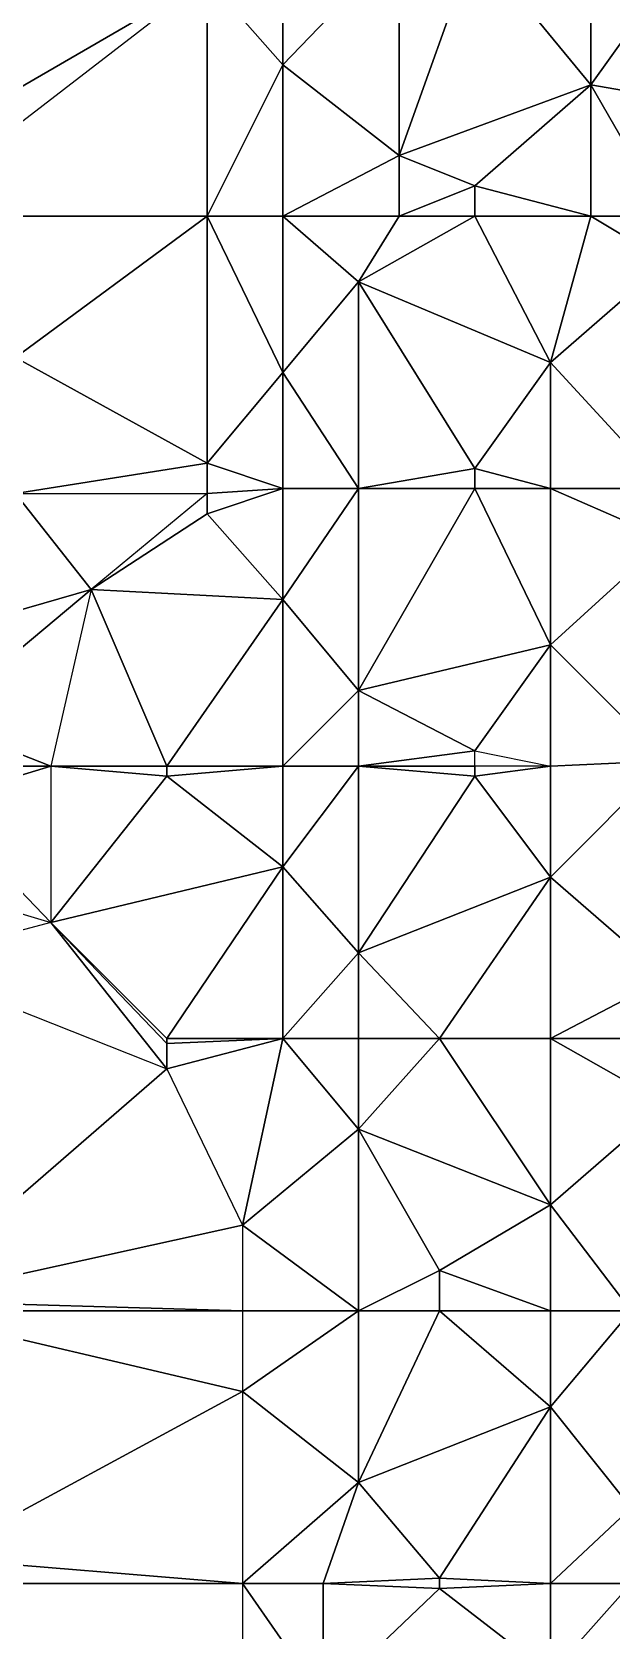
# Model space of a CAD drawing. Header units: metres. Extents: x 121.06818 to 121.07159, y 3.17836 to 3.18313.
# Drawn here: x 121.0711173 to 121.071232, y 3.1791687 to 3.1794855 of the extents above; entities that cross this region are included whole.
import ezdxf

# ---------------------------------------------------------------- set-up
doc = ezdxf.new("R2010")
doc.units = ezdxf.units.M

msp = doc.modelspace()

# ---------------------------------------------------------------- linework, layer by layer
at = {"layer": 'DELAUNEY3570', "color": 252}
msp.add_3dface([(121.071159, 3.179135, 0.01052), (121.071175, 3.179155, 0.01053), (121.071159, 3.179178, 0.01052)], dxfattribs=at)
at = {"layer": 'DELAUNEY3594', "color": 252}
msp.add_3dface([(121.07122, 3.17916, 0.01055), (121.071236, 3.17914, 0.01056), (121.071236, 3.179178, 0.01056)], dxfattribs=at)
at = {"layer": 'DELAUNEY3619', "color": 252}
msp.add_3dface([(121.071159, 3.179135, 0.01052), (121.071098, 3.179134, 0.01052), (121.071098, 3.179178, 0.01052)], dxfattribs=at)
at = {"layer": 'DELAUNEY3635', "color": 252}
msp.add_3dface([(121.071175, 3.179155, 0.01053), (121.07122, 3.17916, 0.01055), (121.071198, 3.179177, 0.01054)], dxfattribs=at)
at = {"layer": 'DELAUNEY3647', "color": 252}
msp.add_3dface([(121.071175, 3.179155, 0.01053), (121.071198, 3.179177, 0.01054), (121.071175, 3.179178, 0.01053)], dxfattribs=at)
at = {"layer": 'DELAUNEY3663', "color": 252}
msp.add_3dface([(121.071159, 3.179135, 0.01052), (121.071098, 3.179178, 0.01052), (121.071159, 3.179178, 0.01052)], dxfattribs=at)
at = {"layer": 'DELAUNEY3664', "color": 252}
msp.add_3dface([(121.071198, 3.179177, 0.01054), (121.07122, 3.17916, 0.01055), (121.07122, 3.179178, 0.01055)], dxfattribs=at)
at = {"layer": 'DELAUNEY3682', "color": 252}
msp.add_3dface([(121.071159, 3.179178, 0.01052), (121.071098, 3.179178, 0.01052), (121.071098, 3.179183, 0.01052)], dxfattribs=at)
at = {"layer": 'DELAUNEY3683', "color": 252}
msp.add_3dface([(121.071159, 3.179178, 0.01052), (121.071175, 3.179155, 0.01053), (121.071175, 3.179178, 0.01053)], dxfattribs=at)
at = {"layer": 'DELAUNEY3694', "color": 252}
msp.add_3dface([(121.07122, 3.17916, 0.01055), (121.071236, 3.179178, 0.01056), (121.07122, 3.179178, 0.01055)], dxfattribs=at)
at = {"layer": 'DELAUNEY3729', "color": 252}
msp.add_3dface([(121.071159, 3.179178, 0.01052), (121.071175, 3.179178, 0.01053), (121.071182, 3.179198, 0.01053)], dxfattribs=at)
at = {"layer": 'DELAUNEY3746', "color": 252}
msp.add_3dface([(121.071175, 3.179178, 0.01053), (121.071198, 3.179177, 0.01054), (121.071198, 3.179179, 0.01054)], dxfattribs=at)
at = {"layer": 'DELAUNEY3747', "color": 252}
msp.add_3dface([(121.071198, 3.179177, 0.01054), (121.07122, 3.179178, 0.01055), (121.071198, 3.179179, 0.01054)], dxfattribs=at)
at = {"layer": 'DELAUNEY3763', "color": 252}
msp.add_3dface([(121.07122, 3.179178, 0.01055), (121.071236, 3.179178, 0.01056), (121.071236, 3.179193, 0.01056)], dxfattribs=at)
at = {"layer": 'DELAUNEY3801', "color": 252}
msp.add_3dface([(121.071175, 3.179178, 0.01053), (121.071198, 3.179179, 0.01054), (121.071182, 3.179198, 0.01053)], dxfattribs=at)
at = {"layer": 'DELAUNEY3817', "color": 252}
msp.add_3dface([(121.071198, 3.179179, 0.01054), (121.07122, 3.179178, 0.01055), (121.07122, 3.179213, 0.01055)], dxfattribs=at)
at = {"layer": 'DELAUNEY3832', "color": 252}
msp.add_3dface([(121.071159, 3.179178, 0.01052), (121.071098, 3.179183, 0.01052), (121.071159, 3.179216, 0.01052)], dxfattribs=at)
at = {"layer": 'DELAUNEY3848', "color": 252}
msp.add_3dface([(121.071182, 3.179198, 0.01053), (121.071198, 3.179179, 0.01054), (121.07122, 3.179213, 0.01055)], dxfattribs=at)
at = {"layer": 'DELAUNEY3849', "color": 252}
msp.add_3dface([(121.07122, 3.179178, 0.01055), (121.071236, 3.179193, 0.01056), (121.07122, 3.179213, 0.01055)], dxfattribs=at)
at = {"layer": 'DELAUNEY3880', "color": 252}
msp.add_3dface([(121.071159, 3.179178, 0.01052), (121.071182, 3.179198, 0.01053), (121.071159, 3.179216, 0.01052)], dxfattribs=at)
at = {"layer": 'DELAUNEY3903', "color": 252}
msp.add_3dface([(121.071159, 3.179216, 0.01052), (121.071098, 3.179183, 0.01052), (121.071091, 3.179232, 0.01052)], dxfattribs=at)
at = {"layer": 'DELAUNEY3904', "color": 252}
msp.add_3dface([(121.07122, 3.179213, 0.01055), (121.071236, 3.179193, 0.01056), (121.071236, 3.179232, 0.01056)], dxfattribs=at)
at = {"layer": 'DELAUNEY3919', "color": 252}
msp.add_3dface([(121.071159, 3.179216, 0.01052), (121.071182, 3.179198, 0.01053), (121.071182, 3.179232, 0.01053)], dxfattribs=at)
at = {"layer": 'DELAUNEY3925', "color": 252}
msp.add_3dface([(121.071182, 3.179198, 0.01053), (121.07122, 3.179213, 0.01055), (121.071198, 3.179232, 0.01054)], dxfattribs=at)
at = {"layer": 'DELAUNEY3987', "color": 252}
msp.add_3dface([(121.071182, 3.179198, 0.01053), (121.071198, 3.179232, 0.01054), (121.071182, 3.179232, 0.01053)], dxfattribs=at)
at = {"layer": 'DELAUNEY4005', "color": 252}
msp.add_3dface([(121.071198, 3.179232, 0.01054), (121.07122, 3.179213, 0.01055), (121.07122, 3.179232, 0.01055)], dxfattribs=at)
at = {"layer": 'DELAUNEY4006', "color": 252}
msp.add_3dface([(121.07122, 3.179213, 0.01055), (121.071236, 3.179232, 0.01056), (121.07122, 3.179232, 0.01055)], dxfattribs=at)
at = {"layer": 'DELAUNEY4018', "color": 252}
msp.add_3dface([(121.071159, 3.179216, 0.01052), (121.071091, 3.179232, 0.01052), (121.071159, 3.179232, 0.01052)], dxfattribs=at)
at = {"layer": 'DELAUNEY4019', "color": 252}
msp.add_3dface([(121.071159, 3.179216, 0.01052), (121.071182, 3.179232, 0.01053), (121.071159, 3.179232, 0.01052)], dxfattribs=at)
at = {"layer": 'DELAUNEY4037', "color": 252}
msp.add_3dface([(121.071182, 3.179232, 0.01053), (121.071198, 3.179232, 0.01054), (121.071198, 3.17924, 0.01054)], dxfattribs=at)
at = {"layer": 'DELAUNEY4061', "color": 252}
msp.add_3dface([(121.071198, 3.179232, 0.01054), (121.07122, 3.179232, 0.01055), (121.071198, 3.17924, 0.01054)], dxfattribs=at)
at = {"layer": 'DELAUNEY4079', "color": 252}
msp.add_3dface([(121.071159, 3.179232, 0.01052), (121.071091, 3.179232, 0.01052), (121.071091, 3.179234, 0.01052)], dxfattribs=at)
at = {"layer": 'DELAUNEY4080', "color": 252}
msp.add_3dface([(121.07122, 3.179232, 0.01055), (121.071236, 3.179232, 0.01056), (121.07122, 3.179253, 0.01055)], dxfattribs=at)
at = {"layer": 'DELAUNEY4093', "color": 252}
msp.add_3dface([(121.071159, 3.179232, 0.01052), (121.071182, 3.179232, 0.01053), (121.071159, 3.179249, 0.01052)], dxfattribs=at)
at = {"layer": 'DELAUNEY4151', "color": 252}
msp.add_3dface([(121.071159, 3.179232, 0.01052), (121.071091, 3.179234, 0.01052), (121.071159, 3.179249, 0.01052)], dxfattribs=at)
at = {"layer": 'DELAUNEY4152', "color": 252}
msp.add_3dface([(121.071182, 3.179232, 0.01053), (121.071198, 3.17924, 0.01054), (121.071182, 3.179268, 0.01053)], dxfattribs=at)
at = {"layer": 'DELAUNEY4167', "color": 252}
msp.add_3dface([(121.071198, 3.17924, 0.01054), (121.07122, 3.179232, 0.01055), (121.07122, 3.179253, 0.01055)], dxfattribs=at)
at = {"layer": 'DELAUNEY4171', "color": 252}
msp.add_3dface([(121.071159, 3.179249, 0.01052), (121.071091, 3.179234, 0.01052), (121.071144, 3.17928, 0.01051)], dxfattribs=at)
at = {"layer": 'DELAUNEY4172', "color": 252}
msp.add_3dface([(121.071198, 3.17924, 0.01054), (121.07122, 3.179253, 0.01055), (121.071182, 3.179268, 0.01053)], dxfattribs=at)
at = {"layer": 'DELAUNEY4181', "color": 252}
msp.add_3dface([(121.071159, 3.179249, 0.01052), (121.071182, 3.179232, 0.01053), (121.071182, 3.179268, 0.01053)], dxfattribs=at)
at = {"layer": 'DELAUNEY4182', "color": 252}
msp.add_3dface([(121.07122, 3.179253, 0.01055), (121.071236, 3.179232, 0.01056), (121.071243, 3.179273, 0.01056)], dxfattribs=at)
at = {"layer": 'DELAUNEY4218', "color": 252}
msp.add_3dface([(121.071144, 3.17928, 0.01051), (121.071091, 3.179234, 0.01052), (121.071091, 3.179301, 0.01051)], dxfattribs=at)
at = {"layer": 'DELAUNEY4219', "color": 252}
msp.add_3dface([(121.071144, 3.17928, 0.01051), (121.071159, 3.179249, 0.01052), (121.071167, 3.179286, 0.01052)], dxfattribs=at)
at = {"layer": 'DELAUNEY4220', "color": 252}
msp.add_3dface([(121.071159, 3.179249, 0.01052), (121.071182, 3.179268, 0.01053), (121.071167, 3.179286, 0.01052)], dxfattribs=at)
at = {"layer": 'DELAUNEY4242', "color": 252}
msp.add_3dface([(121.07122, 3.179253, 0.01055), (121.071243, 3.179273, 0.01056), (121.07122, 3.179286, 0.01055)], dxfattribs=at)
at = {"layer": 'DELAUNEY4306', "color": 252}
msp.add_3dface([(121.071182, 3.179268, 0.01053), (121.07122, 3.179253, 0.01055), (121.071198, 3.179286, 0.01054)], dxfattribs=at)
at = {"layer": 'DELAUNEY4331', "color": 252}
msp.add_3dface([(121.071182, 3.179268, 0.01053), (121.071198, 3.179286, 0.01054), (121.071182, 3.179286, 0.01053)], dxfattribs=at)
at = {"layer": 'DELAUNEY4332', "color": 252}
msp.add_3dface([(121.071198, 3.179286, 0.01054), (121.07122, 3.179253, 0.01055), (121.07122, 3.179286, 0.01055)], dxfattribs=at)
at = {"layer": 'DELAUNEY4353', "color": 252}
msp.add_3dface([(121.071091, 3.179301, 0.01051), (121.071144, 3.17928, 0.01051), (121.071121, 3.179309, 0.0105)], dxfattribs=at)
at = {"layer": 'DELAUNEY4354', "color": 252}
msp.add_3dface([(121.071144, 3.17928, 0.01051), (121.071167, 3.179286, 0.01052), (121.071144, 3.179285, 0.01051)], dxfattribs=at)
at = {"layer": 'DELAUNEY4355', "color": 252}
msp.add_3dface([(121.071167, 3.179286, 0.01052), (121.071182, 3.179268, 0.01053), (121.071182, 3.179286, 0.01053)], dxfattribs=at)
at = {"layer": 'DELAUNEY4356', "color": 252}
msp.add_3dface([(121.071198, 3.179286, 0.01054), (121.07122, 3.179286, 0.01055), (121.07122, 3.179318, 0.01055)], dxfattribs=at)
at = {"layer": 'DELAUNEY4357', "color": 252}
msp.add_3dface([(121.07122, 3.179286, 0.01055), (121.071243, 3.179273, 0.01056), (121.071243, 3.179286, 0.01056)], dxfattribs=at)
at = {"layer": 'DELAUNEY4395', "color": 252}
msp.add_3dface([(121.071167, 3.179286, 0.01052), (121.071182, 3.179286, 0.01053), (121.071182, 3.179303, 0.01053)], dxfattribs=at)
at = {"layer": 'DELAUNEY4413', "color": 252}
msp.add_3dface([(121.071121, 3.179309, 0.0105), (121.071091, 3.179301, 0.01051), (121.071091, 3.179318, 0.0105)], dxfattribs=at)
at = {"layer": 'DELAUNEY4414', "color": 252}
msp.add_3dface([(121.071121, 3.179309, 0.0105), (121.071144, 3.17928, 0.01051), (121.071144, 3.179285, 0.01051)], dxfattribs=at)
at = {"layer": 'DELAUNEY4415', "color": 252}
msp.add_3dface([(121.071182, 3.179286, 0.01053), (121.071198, 3.179286, 0.01054), (121.071182, 3.179303, 0.01053)], dxfattribs=at)
at = {"layer": 'DELAUNEY4430', "color": 252}
msp.add_3dface([(121.07122, 3.179286, 0.01055), (121.071243, 3.179286, 0.01056), (121.071243, 3.179298, 0.01056)], dxfattribs=at)
at = {"layer": 'DELAUNEY4448', "color": 252}
msp.add_3dface([(121.071121, 3.179309, 0.0105), (121.071144, 3.179285, 0.01051), (121.071144, 3.179286, 0.01051)], dxfattribs=at)
at = {"layer": 'DELAUNEY4449', "color": 252}
msp.add_3dface([(121.071144, 3.179286, 0.01051), (121.071144, 3.179285, 0.01051), (121.071167, 3.179286, 0.01052)], dxfattribs=at)
at = {"layer": 'DELAUNEY4485', "color": 252}
msp.add_3dface([(121.071121, 3.179309, 0.0105), (121.071144, 3.179286, 0.01051), (121.071167, 3.17932, 0.01052)], dxfattribs=at)
at = {"layer": 'DELAUNEY4486', "color": 252}
msp.add_3dface([(121.071144, 3.179286, 0.01051), (121.071167, 3.179286, 0.01052), (121.071167, 3.17932, 0.01052)], dxfattribs=at)
at = {"layer": 'DELAUNEY4496', "color": 252}
msp.add_3dface([(121.07122, 3.179286, 0.01055), (121.071243, 3.179298, 0.01056), (121.07122, 3.179318, 0.01055)], dxfattribs=at)
at = {"layer": 'DELAUNEY4504', "color": 252}
msp.add_3dface([(121.071167, 3.179286, 0.01052), (121.071182, 3.179303, 0.01053), (121.071167, 3.17932, 0.01052)], dxfattribs=at)
at = {"layer": 'DELAUNEY4505', "color": 252}
msp.add_3dface([(121.071182, 3.179303, 0.01053), (121.071198, 3.179286, 0.01054), (121.07122, 3.179318, 0.01055)], dxfattribs=at)
at = {"layer": 'DELAUNEY4556', "color": 252}
msp.add_3dface([(121.07122, 3.179318, 0.01055), (121.071243, 3.179298, 0.01056), (121.071243, 3.179341, 0.01056)], dxfattribs=at)
at = {"layer": 'DELAUNEY4575', "color": 252}
msp.add_3dface([(121.071167, 3.17932, 0.01052), (121.071182, 3.179303, 0.01053), (121.071182, 3.17934, 0.01053)], dxfattribs=at)
at = {"layer": 'DELAUNEY4593', "color": 252}
msp.add_3dface([(121.071182, 3.179303, 0.01053), (121.07122, 3.179318, 0.01055), (121.071205, 3.179338, 0.01054)], dxfattribs=at)
at = {"layer": 'DELAUNEY4614', "color": 252}
msp.add_3dface([(121.071091, 3.179318, 0.0105), (121.071121, 3.179309, 0.0105), (121.071098, 3.179333, 0.01049)], dxfattribs=at)
at = {"layer": 'DELAUNEY4615', "color": 252}
msp.add_3dface([(121.071121, 3.179309, 0.0105), (121.071167, 3.17932, 0.01052), (121.071144, 3.179338, 0.01051)], dxfattribs=at)
at = {"layer": 'DELAUNEY4634', "color": 252}
msp.add_3dface([(121.071121, 3.179309, 0.0105), (121.071144, 3.179338, 0.01051), (121.071121, 3.17934, 0.0105)], dxfattribs=at)
at = {"layer": 'DELAUNEY4635', "color": 252}
msp.add_3dface([(121.071144, 3.179338, 0.01051), (121.071167, 3.17932, 0.01052), (121.071167, 3.17934, 0.01052)], dxfattribs=at)
at = {"layer": 'DELAUNEY4658', "color": 252}
msp.add_3dface([(121.071182, 3.179303, 0.01053), (121.071205, 3.179338, 0.01054), (121.071182, 3.17934, 0.01053)], dxfattribs=at)
at = {"layer": 'DELAUNEY4659', "color": 252}
msp.add_3dface([(121.071205, 3.179338, 0.01054), (121.07122, 3.179318, 0.01055), (121.07122, 3.17934, 0.01055)], dxfattribs=at)
at = {"layer": 'DELAUNEY4679', "color": 252}
msp.add_3dface([(121.071121, 3.179309, 0.0105), (121.071098, 3.179333, 0.01049), (121.071121, 3.17934, 0.0105)], dxfattribs=at)
at = {"layer": 'DELAUNEY4680', "color": 252}
msp.add_3dface([(121.07122, 3.179318, 0.01055), (121.071243, 3.179341, 0.01056), (121.07122, 3.17934, 0.01055)], dxfattribs=at)
at = {"layer": 'DELAUNEY4700', "color": 252}
msp.add_3dface([(121.071167, 3.17932, 0.01052), (121.071182, 3.17934, 0.01053), (121.071167, 3.17934, 0.01052)], dxfattribs=at)
at = {"layer": 'DELAUNEY4715', "color": 252}
msp.add_3dface([(121.071121, 3.17934, 0.0105), (121.071098, 3.179333, 0.01049), (121.071098, 3.17934, 0.01049)], dxfattribs=at)
at = {"layer": 'DELAUNEY4716', "color": 252}
msp.add_3dface([(121.071182, 3.17934, 0.01053), (121.071205, 3.179338, 0.01054), (121.071205, 3.17934, 0.01054)], dxfattribs=at)
at = {"layer": 'DELAUNEY4725', "color": 252}
msp.add_3dface([(121.071121, 3.17934, 0.0105), (121.071144, 3.179338, 0.01051), (121.071144, 3.17934, 0.01051)], dxfattribs=at)
at = {"layer": 'DELAUNEY4742', "color": 252}
msp.add_3dface([(121.071205, 3.179338, 0.01054), (121.07122, 3.17934, 0.01055), (121.071205, 3.17934, 0.01054)], dxfattribs=at)
at = {"layer": 'DELAUNEY4751', "color": 252}
msp.add_3dface([(121.071144, 3.179338, 0.01051), (121.071167, 3.17934, 0.01052), (121.071144, 3.17934, 0.01051)], dxfattribs=at)
at = {"layer": 'DELAUNEY4752', "color": 252}
msp.add_3dface([(121.071167, 3.17934, 0.01052), (121.071182, 3.17934, 0.01053), (121.071182, 3.179355, 0.01053)], dxfattribs=at)
at = {"layer": 'DELAUNEY4753', "color": 252}
msp.add_3dface([(121.07122, 3.17934, 0.01055), (121.071243, 3.179341, 0.01056), (121.07122, 3.179364, 0.01055)], dxfattribs=at)
at = {"layer": 'DELAUNEY4800', "color": 252}
msp.add_3dface([(121.071121, 3.17934, 0.0105), (121.071098, 3.17934, 0.01049), (121.071098, 3.179349, 0.01049)], dxfattribs=at)
at = {"layer": 'DELAUNEY4801', "color": 252}
msp.add_3dface([(121.071121, 3.17934, 0.0105), (121.071144, 3.17934, 0.01051), (121.071129, 3.179375, 0.0105)], dxfattribs=at)
at = {"layer": 'DELAUNEY4802', "color": 252}
msp.add_3dface([(121.071182, 3.17934, 0.01053), (121.071205, 3.17934, 0.01054), (121.071205, 3.179343, 0.01054)], dxfattribs=at)
at = {"layer": 'DELAUNEY4810', "color": 252}
msp.add_3dface([(121.071144, 3.17934, 0.01051), (121.071167, 3.17934, 0.01052), (121.071167, 3.179373, 0.01052)], dxfattribs=at)
at = {"layer": 'DELAUNEY4811', "color": 252}
msp.add_3dface([(121.071182, 3.17934, 0.01053), (121.071205, 3.179343, 0.01054), (121.071182, 3.179355, 0.01053)], dxfattribs=at)
at = {"layer": 'DELAUNEY4812', "color": 252}
msp.add_3dface([(121.071205, 3.17934, 0.01054), (121.071205, 3.179343, 0.01054), (121.07122, 3.17934, 0.01055)], dxfattribs=at)
at = {"layer": 'DELAUNEY4828', "color": 252}
msp.add_3dface([(121.071205, 3.179343, 0.01054), (121.07122, 3.17934, 0.01055), (121.07122, 3.179364, 0.01055)], dxfattribs=at)
at = {"layer": 'DELAUNEY4839', "color": 252}
msp.add_3dface([(121.071121, 3.17934, 0.0105), (121.071098, 3.179349, 0.01049), (121.071129, 3.179375, 0.0105)], dxfattribs=at)
at = {"layer": 'DELAUNEY4855', "color": 252}
msp.add_3dface([(121.071167, 3.17934, 0.01052), (121.071182, 3.179355, 0.01053), (121.071167, 3.179373, 0.01052)], dxfattribs=at)
at = {"layer": 'DELAUNEY4869', "color": 252}
msp.add_3dface([(121.071182, 3.179355, 0.01053), (121.071205, 3.179343, 0.01054), (121.07122, 3.179364, 0.01055)], dxfattribs=at)
at = {"layer": 'DELAUNEY4882', "color": 252}
msp.add_3dface([(121.071098, 3.179349, 0.01049), (121.071091, 3.179364, 0.01049), (121.071129, 3.179375, 0.0105)], dxfattribs=at)
at = {"layer": 'DELAUNEY4883', "color": 252}
msp.add_3dface([(121.07122, 3.179364, 0.01055), (121.071243, 3.179341, 0.01056), (121.071243, 3.179385, 0.01056)], dxfattribs=at)
at = {"layer": 'DELAUNEY4896', "color": 252}
msp.add_3dface([(121.071129, 3.179375, 0.0105), (121.071144, 3.17934, 0.01051), (121.071167, 3.179373, 0.01052)], dxfattribs=at)
at = {"layer": 'DELAUNEY4909', "color": 252}
msp.add_3dface([(121.071167, 3.179373, 0.01052), (121.071182, 3.179355, 0.01053), (121.071182, 3.179395, 0.01053)], dxfattribs=at)
at = {"layer": 'DELAUNEY4934', "color": 252}
msp.add_3dface([(121.071182, 3.179355, 0.01053), (121.07122, 3.179364, 0.01055), (121.071205, 3.179395, 0.01054)], dxfattribs=at)
at = {"layer": 'DELAUNEY4935', "color": 252}
msp.add_3dface([(121.07122, 3.179364, 0.01055), (121.071243, 3.179385, 0.01056), (121.07122, 3.179395, 0.01055)], dxfattribs=at)
at = {"layer": 'DELAUNEY4947', "color": 252}
msp.add_3dface([(121.071129, 3.179375, 0.0105), (121.071091, 3.179364, 0.01049), (121.071114, 3.179394, 0.0105)], dxfattribs=at)
at = {"layer": 'DELAUNEY4948', "color": 252}
msp.add_3dface([(121.071129, 3.179375, 0.0105), (121.071167, 3.179373, 0.01052), (121.071152, 3.17939, 0.01051)], dxfattribs=at)
at = {"layer": 'DELAUNEY4998', "color": 252}
msp.add_3dface([(121.071129, 3.179375, 0.0105), (121.071152, 3.17939, 0.01051), (121.071152, 3.179394, 0.01051)], dxfattribs=at)
at = {"layer": 'DELAUNEY4999', "color": 252}
msp.add_3dface([(121.071152, 3.17939, 0.01051), (121.071167, 3.179373, 0.01052), (121.071167, 3.179395, 0.01052)], dxfattribs=at)
at = {"layer": 'DELAUNEY5000', "color": 252}
msp.add_3dface([(121.071182, 3.179355, 0.01053), (121.071205, 3.179395, 0.01054), (121.071182, 3.179395, 0.01053)], dxfattribs=at)
at = {"layer": 'DELAUNEY5001', "color": 252}
msp.add_3dface([(121.071205, 3.179395, 0.01054), (121.07122, 3.179364, 0.01055), (121.07122, 3.179395, 0.01055)], dxfattribs=at)
at = {"layer": 'DELAUNEY5010', "color": 252}
msp.add_3dface([(121.071129, 3.179375, 0.0105), (121.071114, 3.179394, 0.0105), (121.071152, 3.179394, 0.01051)], dxfattribs=at)
at = {"layer": 'DELAUNEY5011', "color": 252}
msp.add_3dface([(121.071167, 3.179373, 0.01052), (121.071182, 3.179395, 0.01053), (121.071167, 3.179395, 0.01052)], dxfattribs=at)
at = {"layer": 'DELAUNEY5034', "color": 252}
msp.add_3dface([(121.071182, 3.179395, 0.01053), (121.071205, 3.179395, 0.01054), (121.071205, 3.179399, 0.01054)], dxfattribs=at)
at = {"layer": 'DELAUNEY5064', "color": 252}
msp.add_3dface([(121.071205, 3.179395, 0.01054), (121.07122, 3.179395, 0.01055), (121.071205, 3.179399, 0.01054)], dxfattribs=at)
at = {"layer": 'DELAUNEY5065', "color": 252}
msp.add_3dface([(121.07122, 3.179395, 0.01055), (121.071243, 3.179385, 0.01056), (121.071243, 3.179395, 0.01056)], dxfattribs=at)
at = {"layer": 'DELAUNEY5078', "color": 252}
msp.add_3dface([(121.071152, 3.17939, 0.01051), (121.071167, 3.179395, 0.01052), (121.071152, 3.179394, 0.01051)], dxfattribs=at)
at = {"layer": 'DELAUNEY5089', "color": 252}
msp.add_3dface([(121.071167, 3.179395, 0.01052), (121.071182, 3.179395, 0.01053), (121.071167, 3.179418, 0.01052)], dxfattribs=at)
at = {"layer": 'DELAUNEY5102', "color": 252}
msp.add_3dface([(121.07122, 3.179395, 0.01055), (121.071243, 3.179395, 0.01056), (121.07122, 3.17942, 0.01055)], dxfattribs=at)
at = {"layer": 'DELAUNEY5150', "color": 252}
msp.add_3dface([(121.071152, 3.179394, 0.01051), (121.071167, 3.179395, 0.01052), (121.071152, 3.1794, 0.01051)], dxfattribs=at)
at = {"layer": 'DELAUNEY5161', "color": 252}
msp.add_3dface([(121.071114, 3.179394, 0.0105), (121.071152, 3.179394, 0.01051), (121.071152, 3.1794, 0.01051)], dxfattribs=at)
at = {"layer": 'DELAUNEY5162', "color": 252}
msp.add_3dface([(121.071114, 3.179394, 0.0105), (121.071152, 3.1794, 0.01051), (121.071114, 3.179421, 0.0105)], dxfattribs=at)
at = {"layer": 'DELAUNEY5163', "color": 252}
msp.add_3dface([(121.071182, 3.179395, 0.01053), (121.071205, 3.179399, 0.01054), (121.071182, 3.179436, 0.01053)], dxfattribs=at)
at = {"layer": 'DELAUNEY5170', "color": 252}
msp.add_3dface([(121.071152, 3.1794, 0.01051), (121.071167, 3.179395, 0.01052), (121.071167, 3.179418, 0.01052)], dxfattribs=at)
at = {"layer": 'DELAUNEY5171', "color": 252}
msp.add_3dface([(121.071205, 3.179399, 0.01054), (121.07122, 3.179395, 0.01055), (121.07122, 3.17942, 0.01055)], dxfattribs=at)
at = {"layer": 'DELAUNEY5211', "color": 252}
msp.add_3dface([(121.071152, 3.1794, 0.01051), (121.071167, 3.179418, 0.01052), (121.071152, 3.179449, 0.01051)], dxfattribs=at)
at = {"layer": 'DELAUNEY5212', "color": 252}
msp.add_3dface([(121.071167, 3.179418, 0.01052), (121.071182, 3.179395, 0.01053), (121.071182, 3.179436, 0.01053)], dxfattribs=at)
at = {"layer": 'DELAUNEY5225', "color": 252}
msp.add_3dface([(121.071114, 3.179421, 0.0105), (121.071152, 3.1794, 0.01051), (121.071152, 3.179449, 0.01051)], dxfattribs=at)
at = {"layer": 'DELAUNEY5226', "color": 252}
msp.add_3dface([(121.071205, 3.179399, 0.01054), (121.07122, 3.17942, 0.01055), (121.071182, 3.179436, 0.01053)], dxfattribs=at)
at = {"layer": 'DELAUNEY5227', "color": 252}
msp.add_3dface([(121.07122, 3.17942, 0.01055), (121.071243, 3.179395, 0.01056), (121.071243, 3.17944, 0.01056)], dxfattribs=at)
at = {"layer": 'DELAUNEY5267', "color": 252}
msp.add_3dface([(121.071167, 3.179418, 0.01052), (121.071182, 3.179436, 0.01053), (121.071167, 3.179449, 0.01052)], dxfattribs=at)
at = {"layer": 'DELAUNEY5282', "color": 252}
msp.add_3dface([(121.07122, 3.17942, 0.01055), (121.071243, 3.17944, 0.01056), (121.071228, 3.179449, 0.01055)], dxfattribs=at)
at = {"layer": 'DELAUNEY5320', "color": 252}
msp.add_3dface([(121.071182, 3.179436, 0.01053), (121.07122, 3.17942, 0.01055), (121.071205, 3.179449, 0.01054)], dxfattribs=at)
at = {"layer": 'DELAUNEY5337', "color": 252}
msp.add_3dface([(121.071114, 3.179421, 0.0105), (121.071152, 3.179449, 0.01051), (121.071091, 3.179449, 0.0105)], dxfattribs=at)
at = {"layer": 'DELAUNEY5338', "color": 252}
msp.add_3dface([(121.071152, 3.179449, 0.01051), (121.071167, 3.179418, 0.01052), (121.071167, 3.179449, 0.01052)], dxfattribs=at)
at = {"layer": 'DELAUNEY5378', "color": 252}
msp.add_3dface([(121.071182, 3.179436, 0.01053), (121.071205, 3.179449, 0.01054), (121.07119, 3.179449, 0.01053)], dxfattribs=at)
at = {"layer": 'DELAUNEY5379', "color": 252}
msp.add_3dface([(121.071205, 3.179449, 0.01054), (121.07122, 3.17942, 0.01055), (121.071228, 3.179449, 0.01055)], dxfattribs=at)
at = {"layer": 'DELAUNEY5411', "color": 252}
msp.add_3dface([(121.071152, 3.179449, 0.01051), (121.071167, 3.179449, 0.01052), (121.071167, 3.179479, 0.01052)], dxfattribs=at)
at = {"layer": 'DELAUNEY5412', "color": 252}
msp.add_3dface([(121.071167, 3.179449, 0.01052), (121.071182, 3.179436, 0.01053), (121.07119, 3.179449, 0.01053)], dxfattribs=at)
at = {"layer": 'DELAUNEY5413', "color": 252}
msp.add_3dface([(121.071228, 3.179449, 0.01055), (121.071243, 3.17944, 0.01056), (121.071243, 3.179449, 0.01056)], dxfattribs=at)
at = {"layer": 'DELAUNEY5427', "color": 252}
msp.add_3dface([(121.071205, 3.179449, 0.01054), (121.071228, 3.179449, 0.01055), (121.071205, 3.179455, 0.01054)], dxfattribs=at)
at = {"layer": 'DELAUNEY5438', "color": 252}
msp.add_3dface([(121.07119, 3.179449, 0.01053), (121.071205, 3.179449, 0.01054), (121.071205, 3.179455, 0.01054)], dxfattribs=at)
at = {"layer": 'DELAUNEY5468', "color": 252}
msp.add_3dface([(121.071228, 3.179449, 0.01055), (121.071243, 3.179449, 0.01056), (121.071228, 3.179475, 0.01055)], dxfattribs=at)
at = {"layer": 'DELAUNEY5499', "color": 252}
msp.add_3dface([(121.071167, 3.179449, 0.01052), (121.07119, 3.179449, 0.01053), (121.07119, 3.179461, 0.01053)], dxfattribs=at)
at = {"layer": 'DELAUNEY5514', "color": 252}
msp.add_3dface([(121.071091, 3.179449, 0.0105), (121.071083, 3.179456, 0.0105), (121.071152, 3.179496, 0.01051)], dxfattribs=at)
at = {"layer": 'DELAUNEY5515', "color": 252}
msp.add_3dface([(121.071091, 3.179449, 0.0105), (121.071152, 3.179449, 0.01051), (121.071152, 3.179496, 0.01051)], dxfattribs=at)
at = {"layer": 'DELAUNEY5516', "color": 252}
msp.add_3dface([(121.07119, 3.179449, 0.01053), (121.071205, 3.179455, 0.01054), (121.07119, 3.179461, 0.01053)], dxfattribs=at)
at = {"layer": 'DELAUNEY5533', "color": 252}
msp.add_3dface([(121.071205, 3.179455, 0.01054), (121.071228, 3.179449, 0.01055), (121.071228, 3.179475, 0.01055)], dxfattribs=at)
at = {"layer": 'DELAUNEY5546', "color": 252}
msp.add_3dface([(121.071167, 3.179449, 0.01052), (121.07119, 3.179461, 0.01053), (121.071167, 3.179479, 0.01052)], dxfattribs=at)
at = {"layer": 'DELAUNEY5560', "color": 252}
msp.add_3dface([(121.07119, 3.179461, 0.01053), (121.071205, 3.179455, 0.01054), (121.071228, 3.179475, 0.01055)], dxfattribs=at)
at = {"layer": 'DELAUNEY5583', "color": 252}
msp.add_3dface([(121.071152, 3.179449, 0.01051), (121.071167, 3.179479, 0.01052), (121.071152, 3.179496, 0.01051)], dxfattribs=at)
at = {"layer": 'DELAUNEY5584', "color": 252}
msp.add_3dface([(121.071228, 3.179475, 0.01055), (121.071243, 3.179449, 0.01056), (121.071274, 3.179467, 0.01057)], dxfattribs=at)
at = {"layer": 'DELAUNEY5607', "color": 252}
msp.add_3dface([(121.071167, 3.179479, 0.01052), (121.07119, 3.179461, 0.01053), (121.07119, 3.179503, 0.01053)], dxfattribs=at)
at = {"layer": 'DELAUNEY5655', "color": 252}
msp.add_3dface([(121.071228, 3.179475, 0.01055), (121.071274, 3.179467, 0.01057), (121.071243, 3.179496, 0.01056)], dxfattribs=at)
at = {"layer": 'DELAUNEY5668', "color": 252}
msp.add_3dface([(121.071152, 3.179496, 0.01051), (121.071167, 3.179479, 0.01052), (121.071167, 3.179503, 0.01052)], dxfattribs=at)
at = {"layer": 'DELAUNEY5669', "color": 252}
msp.add_3dface([(121.071228, 3.179475, 0.01055), (121.071243, 3.179496, 0.01056), (121.071228, 3.179503, 0.01055)], dxfattribs=at)
at = {"layer": 'DELAUNEY5682', "color": 252}
msp.add_3dface([(121.071083, 3.179456, 0.0105), (121.071075, 3.179503, 0.0105), (121.071152, 3.179496, 0.01051)], dxfattribs=at)
at = {"layer": 'DELAUNEY5683', "color": 252}
msp.add_3dface([(121.07119, 3.179461, 0.01053), (121.071228, 3.179475, 0.01055), (121.071205, 3.179503, 0.01054)], dxfattribs=at)
at = {"layer": 'DELAUNEY5700', "color": 252}
msp.add_3dface([(121.07119, 3.179461, 0.01053), (121.071205, 3.179503, 0.01054), (121.07119, 3.179503, 0.01053)], dxfattribs=at)
at = {"layer": 'DELAUNEY5723', "color": 252}
msp.add_3dface([(121.071167, 3.179479, 0.01052), (121.07119, 3.179503, 0.01053), (121.071167, 3.179503, 0.01052)], dxfattribs=at)
at = {"layer": 'DELAUNEY5724', "color": 252}
msp.add_3dface([(121.071205, 3.179503, 0.01054), (121.071228, 3.179475, 0.01055), (121.071228, 3.179503, 0.01055)], dxfattribs=at)

doc.saveas('drawing.dxf')
